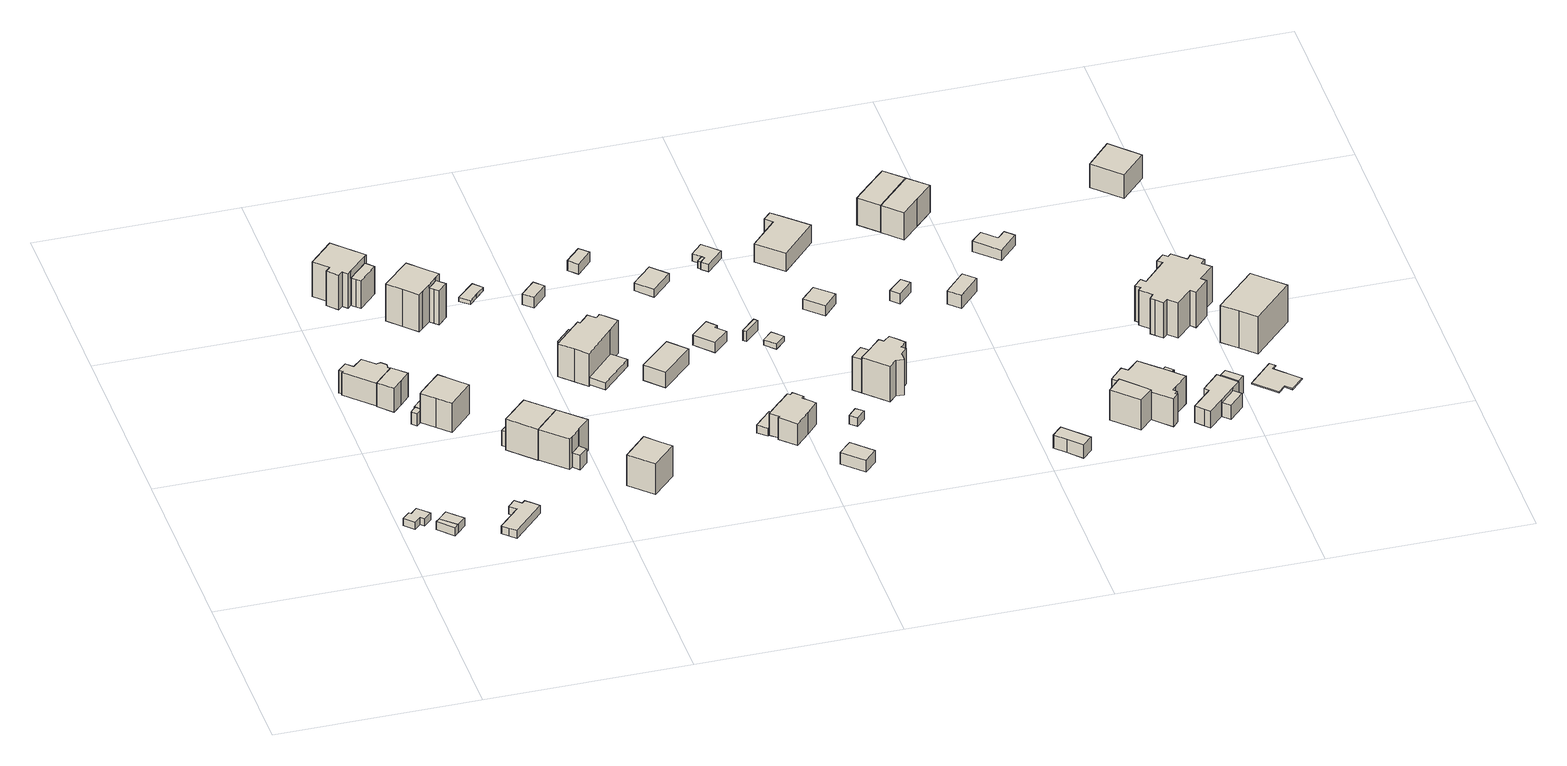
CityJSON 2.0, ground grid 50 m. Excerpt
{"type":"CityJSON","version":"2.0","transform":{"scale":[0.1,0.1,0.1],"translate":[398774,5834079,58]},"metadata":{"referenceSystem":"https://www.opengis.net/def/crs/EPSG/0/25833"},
"CityObjects":{
"building1":{"type":"Building","attributes":{"Gemeindeschluessel":"11000003","BezugspunktDach":"2200","function":"31001_2000","measuredHeight":1.92,"storeysAboveGround":1},"address":[{"country":"Germany","locality":"Berlin","thoroughfareNumber":"27 (1)","thoroughfareName":"Mewesstraße"}],"geometry":[{"type":"Solid","lod":"1","boundaries":[[[[0,1,2,3,4,5,6,7]],[[8,9,10,11,12,13,14,15]],[[8,15,7,6]],[[9,8,6,5]],[[10,9,5,4]],[[11,10,4,3]],[[12,11,3,2]],[[13,12,2,1]],[[14,13,1,0]],[[15,14,0,7]]]]}]},
"building2":{"type":"Building","attributes":{"Gemeindeschluessel":"11000003","BezugspunktDach":"2200","function":"51009_1610","measuredHeight":2.15,"storeysAboveGround":0},"address":[{"country":"Germany","locality":"Berlin"}],"geometry":[{"type":"Solid","lod":"1","boundaries":[[[[16,17,18,19]],[[20,21,22,23]],[[20,23,19,18]],[[21,20,18,17]],[[22,21,17,16]],[[23,22,16,19]]]]}]},
"building3":{"type":"Building","attributes":{"Gemeindeschluessel":"11000003","BezugspunktDach":"2200","function":"31001_2000","measuredHeight":2.23,"storeysAboveGround":1},"address":[{"country":"Germany","locality":"Berlin","thoroughfareNumber":"27 (2)","thoroughfareName":"Mewesstraße"}],"geometry":[{"type":"Solid","lod":"1","boundaries":[[[[17,24,25,18]],[[26,27,28,29]],[[26,29,18,25]],[[27,26,25,24]],[[28,27,24,17]],[[29,28,17,18]]]]}]},
"building4":{"type":"Building","attributes":{"Gemeindeschluessel":"11000003","function":"31001_1010"},"address":[{"country":"Germany","locality":"Berlin","thoroughfareNumber":"31","thoroughfareName":"Mewesstraße"}],"children":["building4-1","building4-2"]},
"building4-1":{"type":"BuildingPart","attributes":{"BezugspunktDach":"2200","measuredHeight":7.5,"storeysAboveGround":2},"parents":["building4"],"geometry":[{"type":"Solid","lod":"1","boundaries":[[[[30,31,32,33,34,35,36,37,38,39,40,41,42]],[[43,44,45,46,47,48,49,50,51,52,53,54,55]],[[43,55,42,41]],[[44,43,41,40]],[[45,44,40,39]],[[46,45,39,38]],[[47,46,38,37]],[[48,47,37,36]],[[49,48,36,35]],[[50,49,35,34]],[[53,52,32,31]],[[54,53,31,30]],[[55,54,30,42]],[[51,50,34,33]],[[51,33,32,52]]]]}]},
"building4-2":{"type":"BuildingPart","attributes":{"BezugspunktDach":"2200","measuredHeight":7.71,"storeysAboveGround":2},"parents":["building4"],"geometry":[{"type":"MultiSurface","lod":"1","boundaries":[[[56,57,58,59,60,61]],[[62,63,64,65,66,67]],[[33,32,61,60]],[[62,67,52,51]],[[34,33,60,59]],[[63,62,33,51,50]],[[64,63,59,58]],[[65,64,58,57]],[[66,65,57,56]],[[67,66,56,61]],[[51,52,32,33]],[[50,51,33,34]]]}]},
"building5":{"type":"Building","attributes":{"Gemeindeschluessel":"11000003","BezugspunktDach":"2200","function":"31001_2000","measuredHeight":2.83,"storeysAboveGround":1},"address":[{"country":"Germany","locality":"Berlin","thoroughfareNumber":"25 (1)","thoroughfareName":"Mewesstraße"}],"geometry":[{"type":"Solid","lod":"1","boundaries":[[[[68,69,70,71,72,73,74,75,76,77]],[[78,79,80,81,82,83,84,85,86,87]],[[78,87,77,76]],[[79,78,76,75]],[[80,79,75,74]],[[81,80,74,73]],[[82,81,73,72]],[[83,82,72,71]],[[84,83,71,70]],[[85,84,70,69]],[[86,85,69,68]],[[87,86,68,77]]]]}]},
"building6":{"type":"Building","attributes":{"Gemeindeschluessel":"11000003","BezugspunktDach":"2200","function":"31001_2000","measuredHeight":3.39,"storeysAboveGround":1},"address":[{"country":"Germany","locality":"Berlin","thoroughfareNumber":"29 (2)","thoroughfareName":"Mewesstraße"}],"geometry":[{"type":"Solid","lod":"1","boundaries":[[[[88,89,90,91,92]],[[93,94,95,96,97]],[[93,97,92,91]],[[94,93,91,90]],[[95,94,90,89]],[[96,95,89,88]],[[97,96,88,92]]]]}]},
"building7":{"type":"Building","attributes":{"Gemeindeschluessel":"11000003","function":"31001_1010"},"address":[{"country":"Germany","locality":"Berlin","thoroughfareNumber":"29","thoroughfareName":"Mewesstraße"}],"children":["building7-1","building7-2"]},
"building7-1":{"type":"BuildingPart","attributes":{"BezugspunktDach":"2200","measuredHeight":9.92,"storeysAboveGround":2},"parents":["building7"],"geometry":[{"type":"MultiSurface","lod":"1","boundaries":[[[98,99,100,101,102,103,104,105]],[[106,107,108,109,110,111,112,113]],[[106,113,105,104]],[[107,114,90,104,103]],[[108,107,103,102]],[[109,108,102,101]],[[110,109,101,100]],[[111,110,100,99]],[[112,111,99,98]],[[113,112,98,105]],[[106,90,114,107]]]}]},
"building7-2":{"type":"BuildingPart","attributes":{"BezugspunktDach":"2200","measuredHeight":3.34,"storeysAboveGround":2},"parents":["building7"],"geometry":[{"type":"MultiSurface","lod":"1","boundaries":[[[91,90,114,115,116]],[[117,118,119,120,121]],[[117,121,116,115]],[[118,117,115,114]],[[119,118,107,106,90]],[[120,119,90,91]],[[121,120,91,116]],[[114,90,106,107]]]}]},
"building8":{"type":"Building","attributes":{"Gemeindeschluessel":"11000003","function":"31001_1010"},"address":[{"country":"Germany","locality":"Berlin","thoroughfareNumber":"34","thoroughfareName":"Mewesstraße"}],"children":["building8-1","building8-2"]},
"building8-1":{"type":"BuildingPart","attributes":{"BezugspunktDach":"2200","measuredHeight":12.06,"storeysAboveGround":2},"parents":["building8"],"geometry":[{"type":"MultiSurface","lod":"1","boundaries":[[[122,123,124,125,126,127,128,129,130,131]],[[132,133,134,135,136,137,138,139,140,141]],[[132,141,131,130]],[[133,132,130,129]],[[134,133,129,128]],[[142,143,128,127]],[[134,143,134,135]],[[136,135,127,126]],[[137,136,126,125]],[[138,137,125,124]],[[139,138,124,123]],[[140,139,123,122]],[[141,140,122,131]],[[135,134,143,142]]]}]},
"building8-2":{"type":"BuildingPart","attributes":{"BezugspunktDach":"2200","measuredHeight":7.76,"storeysAboveGround":2},"parents":["building8"],"geometry":[{"type":"MultiSurface","lod":"1","boundaries":[[[144,145,146,143,142]],[[134,147,148,149,135]],[[147,134,143,146]],[[148,147,146,145]],[[149,148,145,144]],[[135,149,144,142]],[[150,134,135,151,142,143]]]}]},
"building9":{"type":"Building","attributes":{"Gemeindeschluessel":"11000003","function":"31001_1010"},"address":[{"country":"Germany","locality":"Berlin","thoroughfareNumber":"27","thoroughfareName":"Mewesstraße"}],"children":["building9-1","building9-2"]},
"building9-1":{"type":"BuildingPart","attributes":{"BezugspunktDach":"2200","measuredHeight":10.42,"storeysAboveGround":2},"parents":["building9"],"geometry":[{"type":"MultiSurface","lod":"1","boundaries":[[[152,153,154,155,156,157,158]],[[159,160,161,162,163,164,165]],[[159,165,158,157]],[[166,167,157,156]],[[161,160,156,155]],[[162,161,155,154]],[[163,162,154,153]],[[164,163,153,152]],[[165,164,152,158]],[[160,159,167,166]]]}]},
"building9-2":{"type":"BuildingPart","attributes":{"BezugspunktDach":"2200","measuredHeight":4.27,"storeysAboveGround":2},"parents":["building9"],"geometry":[{"type":"Solid","lod":"1","boundaries":[[[[167,166,168,169]],[[170,160,159,171]],[[170,171,169,168]],[[160,170,168,166]],[[160,166,160,159]],[[171,159,167,169]],[[159,160,166,167]]]]}]},
"building10":{"type":"Building","attributes":{"Gemeindeschluessel":"11000003","function":"31001_1010"},"address":[{"country":"Germany","locality":"Berlin","thoroughfareNumber":"25","thoroughfareName":"Mewesstraße"}],"children":["building10-1","building10-2"]},
"building10-1":{"type":"BuildingPart","attributes":{"BezugspunktDach":"2200","measuredHeight":10.3,"storeysAboveGround":2},"parents":["building10"],"geometry":[{"type":"MultiSurface","lod":"1","boundaries":[[[172,173,174,175,176,154,153,152]],[[177,178,179,180,181,182,183,184]],[[177,184,152,153]],[[178,177,153,154]],[[179,178,154,176]],[[180,179,176,175]],[[181,180,175,174]],[[185,186,174,173]],[[182,181,187,188]],[[183,182,173,172]],[[184,183,172,152]],[[188,187,186,185]]]}]},
"building10-2":{"type":"BuildingPart","attributes":{"BezugspunktDach":"2200","measuredHeight":4.04,"storeysAboveGround":2},"parents":["building10"],"geometry":[{"type":"Solid","lod":"1","boundaries":[[[[189,190,186,185]],[[187,191,192,188]],[[191,187,186,190]],[[192,191,190,189]],[[188,192,189,185]],[[188,185,186,187]]]]}]},
"building11":{"type":"Building","attributes":{"Gemeindeschluessel":"11000003","function":"31001_1010"},"address":[{"country":"Germany","locality":"Berlin","thoroughfareNumber":"32","thoroughfareName":"Mewesstraße"}],"children":["building11-1","building11-2"]},
"building11-1":{"type":"BuildingPart","attributes":{"BezugspunktDach":"2200","measuredHeight":11.29,"storeysAboveGround":2},"parents":["building11"],"geometry":[{"type":"MultiSurface","lod":"1","boundaries":[[[193,194,195,196,197,198,199,200,201]],[[202,203,204,205,206,207,208,209,210]],[[202,210,201,200]],[[203,202,200,199]],[[204,203,199,198]],[[205,204,198,197]],[[211,212,197,196]],[[207,206,196,195]],[[208,207,195,194]],[[209,208,194,193]],[[210,209,193,201]],[[206,205,212,211]]]}]},
"building11-2":{"type":"BuildingPart","attributes":{"BezugspunktDach":"2200","measuredHeight":9.41,"storeysAboveGround":2},"parents":["building11"],"geometry":[{"type":"MultiSurface","lod":"1","boundaries":[[[213,214,215,212,211]],[[205,216,217,218,206]],[[216,205,212,215]],[[217,216,215,214]],[[218,217,214,213]],[[206,218,213,211]],[[206,219,211,212,205]]]}]},
"building12":{"type":"Building","attributes":{"Gemeindeschluessel":"11000003","BezugspunktDach":"2200","function":"31001_2000","measuredHeight":3.05,"storeysAboveGround":1},"address":[{"country":"Germany","locality":"Berlin","thoroughfareNumber":"32 (1)","thoroughfareName":"Mewesstraße"}],"geometry":[{"type":"Solid","lod":"1","boundaries":[[[[220,221,222,223]],[[224,225,226,227]],[[224,227,223,222]],[[225,224,222,221]],[[226,225,221,220]],[[227,226,220,223]]]]}]},
"building13":{"type":"Building","attributes":{"Gemeindeschluessel":"11000003","BezugspunktDach":"2200","function":"31001_1010","measuredHeight":10.54,"storeysAboveGround":2},"address":[{"country":"Germany","locality":"Berlin","thoroughfareNumber":"23","thoroughfareName":"Mewesstraße"}],"geometry":[{"type":"Solid","lod":"1","boundaries":[[[[228,229,230,231,232]],[[233,234,235,236,237]],[[233,237,232,231]],[[234,233,231,230]],[[235,234,230,229]],[[236,235,229,228]],[[237,236,228,232]]]]}]},
"building14":{"type":"Building","attributes":{"Gemeindeschluessel":"11000003","BezugspunktDach":"2200","function":"31001_2000","measuredHeight":1.77,"storeysAboveGround":1},"address":[{"country":"Germany","locality":"Berlin","thoroughfareNumber":"32 (2)","thoroughfareName":"Mewesstraße"}],"geometry":[{"type":"Solid","lod":"1","boundaries":[[[[238,239,240,241,242]],[[243,244,245,246,247]],[[243,247,242,241]],[[244,243,241,240]],[[245,244,240,239]],[[246,245,239,238]],[[247,246,238,242]]]]}]},
"building15":{"type":"Building","attributes":{"Gemeindeschluessel":"11000003","function":"31001_1010"},"address":[{"country":"Germany","locality":"Berlin","thoroughfareNumber":"28","thoroughfareName":"Mewesstraße"}],"children":["building15-1","building15-2"]},
"building15-1":{"type":"BuildingPart","attributes":{"BezugspunktDach":"2200","measuredHeight":11.01,"storeysAboveGround":2},"parents":["building15"],"geometry":[{"type":"Solid","lod":"1","boundaries":[[[[248,249,250,251,252,253,254,255,256,257,258,259]],[[260,261,262,263,264,265,266,267,268,269,270,271]],[[260,271,259,258]],[[261,260,258,257],[260,261,272,273]],[[262,261,257,256]],[[263,262,256,255]],[[264,263,255,254]],[[265,264,254,253]],[[266,265,253,252]],[[267,266,252,251]],[[268,267,251,250]],[[269,268,250,249]],[[270,269,249,248]],[[271,270,248,259]],[[272,261,260,273]]]]}]},
"building15-2":{"type":"BuildingPart","attributes":{"BezugspunktDach":"2200","measuredHeight":6.93,"storeysAboveGround":2},"parents":["building15"],"geometry":[{"type":"Solid","lod":"1","boundaries":[[[[273,272,274,275]],[[276,261,260,277]],[[276,277,275,274]],[[261,276,274,272]],[[277,260,273,275]],[[260,261,272,273]]]]}]},
"building16":{"type":"Building","attributes":{"Gemeindeschluessel":"11000003","BezugspunktDach":"2200","function":"31001_2463","measuredHeight":2.04,"storeysAboveGround":1},"address":[{"country":"Germany","locality":"Berlin","thoroughfareNumber":"28 (1)","thoroughfareName":"Mewesstraße"}],"geometry":[{"type":"Solid","lod":"1","boundaries":[[[[278,279,280,281]],[[282,283,284,285]],[[282,285,281,280]],[[283,282,280,279]],[[284,283,279,278]],[[285,284,278,281]]]]}]},
"building17":{"type":"Building","attributes":{"Gemeindeschluessel":"11000003","BezugspunktDach":"2200","function":"31001_2000","measuredHeight":2.92,"storeysAboveGround":1},"address":[{"country":"Germany","locality":"Berlin","thoroughfareNumber":"30 (1)","thoroughfareName":"Mewesstraße"}],"geometry":[{"type":"Solid","lod":"1","boundaries":[[[[286,287,288,289]],[[290,291,292,293]],[[290,293,289,288]],[[291,290,288,287]],[[292,291,287,286]],[[293,292,286,289]]]]}]},
"building18":{"type":"Building","attributes":{"Gemeindeschluessel":"11000003","BezugspunktDach":"2200","function":"51009_1610","measuredHeight":3,"storeysAboveGround":0},"address":[{"country":"Germany","locality":"Berlin"}],"geometry":[{"type":"Solid","lod":"1","boundaries":[[[[294,295,296,297]],[[298,299,300,301]],[[298,301,297,296]],[[299,298,296,295]],[[300,299,295,294]],[[301,300,294,297]]]]}]},
"building19":{"type":"Building","attributes":{"Gemeindeschluessel":"11000003","BezugspunktDach":"2200","function":"31001_2000","measuredHeight":1.19,"storeysAboveGround":1},"address":[{"country":"Germany","locality":"Berlin","thoroughfareNumber":"28 (2)","thoroughfareName":"Mewesstraße"}],"geometry":[{"type":"Solid","lod":"1","boundaries":[[[[302,303,304,305]],[[306,307,308,309]],[[306,309,305,304]],[[307,306,304,303]],[[308,307,303,302]],[[309,308,302,305]]]]}]},
"building20":{"type":"Building","attributes":{"Gemeindeschluessel":"11000003","BezugspunktDach":"2200","function":"31001_1010","measuredHeight":4.68,"storeysAboveGround":1},"address":[{"country":"Germany","locality":"Berlin","thoroughfareNumber":"26","thoroughfareName":"Mewesstraße"}],"geometry":[{"type":"Solid","lod":"1","boundaries":[[[[310,311,312,313]],[[314,315,316,317]],[[314,317,313,312]],[[315,314,312,311]],[[316,315,311,310]],[[317,316,310,313]]]]}]},
"building21":{"type":"Building","attributes":{"Gemeindeschluessel":"11000003","BezugspunktDach":"2200","function":"31001_1313","measuredHeight":2.81,"storeysAboveGround":1},"address":[{"country":"Germany","locality":"Berlin","thoroughfareNumber":"30","thoroughfareName":"Mewesstraße"}],"geometry":[{"type":"Solid","lod":"1","boundaries":[[[[318,319,320,321]],[[322,323,324,325]],[[322,325,321,320]],[[323,322,320,319]],[[324,323,319,318]],[[325,324,318,321]]]]}]},
"building22":{"type":"Building","attributes":{"Gemeindeschluessel":"11000003","BezugspunktDach":"2200","function":"31001_2463","measuredHeight":2.23,"storeysAboveGround":1},"address":[{"country":"Germany","locality":"Berlin","thoroughfareNumber":"22 (1)","thoroughfareName":"Mewesstraße"}],"geometry":[{"type":"Solid","lod":"1","boundaries":[[[[326,327,328,329,330]],[[331,332,333,334,335]],[[331,335,330,329]],[[332,331,329,328]],[[333,332,328,327]],[[334,333,327,326]],[[335,334,326,330]]]]}]},
"building23":{"type":"Building","attributes":{"Gemeindeschluessel":"11000003","BezugspunktDach":"2200","function":"31001_1010","measuredHeight":9.19,"storeysAboveGround":1},"address":[{"country":"Germany","locality":"Berlin","thoroughfareNumber":"22","thoroughfareName":"Mewesstraße"}],"geometry":[{"type":"Solid","lod":"1","boundaries":[[[[336,337,338,339,340,341,342,343,344,345,346,347,348]],[[349,332,350,351,352,353,354,355,356,357,358,359,333]],[[349,333,348,347]],[[332,349,347,346]],[[350,332,346,345]],[[351,350,345,344]],[[352,351,344,343]],[[353,352,343,342]],[[354,353,342,341]],[[355,354,341,340]],[[356,355,340,339]],[[357,356,339,338]],[[358,357,338,337]],[[359,358,337,336]],[[333,359,336,348]]]]}]},
"building24":{"type":"Building","attributes":{"Gemeindeschluessel":"11000003","BezugspunktDach":"2200","function":"31001_2000","measuredHeight":2.94,"storeysAboveGround":1},"address":[{"country":"Germany","locality":"Berlin","thoroughfareNumber":"26 (1)","thoroughfareName":"Mewesstraße"}],"geometry":[{"type":"Solid","lod":"1","boundaries":[[[[360,361,362,363,364,365]],[[366,367,368,369,370,371]],[[366,371,365,364]],[[367,366,364,363]],[[368,367,363,362]],[[369,368,362,361]],[[370,369,361,360]],[[371,370,360,365]]]]}]},
"building25":{"type":"Building","attributes":{"Gemeindeschluessel":"11000003","BezugspunktDach":"2200","function":"31001_2000","measuredHeight":2.23,"storeysAboveGround":1},"address":[{"country":"Germany","locality":"Berlin","thoroughfareNumber":"28 (3)","thoroughfareName":"Mewesstraße"}],"geometry":[{"type":"Solid","lod":"1","boundaries":[[[[372,373,374,375]],[[376,377,378,379]],[[376,379,375,374]],[[377,376,374,373]],[[378,377,373,372]],[[379,378,372,375]]]]}]},
"building26":{"type":"Building","attributes":{"Gemeindeschluessel":"11000003","BezugspunktDach":"2200","function":"31001_1312","measuredHeight":3.59,"storeysAboveGround":1},"address":[{"country":"Germany","locality":"Berlin","thoroughfareNumber":"137","thoroughfareName":"Röbellweg"}],"geometry":[{"type":"Solid","lod":"1","boundaries":[[[[380,381,382,383]],[[384,385,386,387]],[[384,387,383,382]],[[385,384,382,381]],[[386,385,381,380]],[[387,386,380,383]]]]}]},
"building27":{"type":"Building","attributes":{"Gemeindeschluessel":"11000003","BezugspunktDach":"2200","function":"31001_2000","measuredHeight":2.78,"storeysAboveGround":1},"address":[{"country":"Germany","locality":"Berlin","thoroughfareNumber":"24 (1)","thoroughfareName":"Mewesstraße"}],"geometry":[{"type":"Solid","lod":"1","boundaries":[[[[388,389,390,391]],[[392,393,394,395]],[[392,395,391,390]],[[393,392,390,389]],[[394,393,389,388]],[[395,394,388,391]]]]}]},
"building28":{"type":"Building","attributes":{"Gemeindeschluessel":"11000003","BezugspunktDach":"2200","function":"31001_2723","measuredHeight":2.35,"storeysAboveGround":1},"address":[{"country":"Germany","locality":"Berlin","thoroughfareNumber":"137 (1)","thoroughfareName":"Röbellweg"}],"geometry":[{"type":"Solid","lod":"1","boundaries":[[[[396,397,398,399]],[[400,401,402,403]],[[400,403,399,398]],[[401,400,398,397]],[[402,401,397,396]],[[403,402,396,399]]]]}]},
"building29":{"type":"Building","attributes":{"Gemeindeschluessel":"11000003","BezugspunktDach":"2200","function":"31001_1313","measuredHeight":1.5,"storeysAboveGround":1},"address":[{"country":"Germany","locality":"Berlin","thoroughfareNumber":"24","thoroughfareName":"Mewesstraße"}],"geometry":[{"type":"Solid","lod":"1","boundaries":[[[[404,405,406,407]],[[408,409,410,411]],[[408,411,407,406]],[[409,408,406,405]],[[410,409,405,404]],[[411,410,404,407]]]]}]},
"building30":{"type":"Building","attributes":{"Gemeindeschluessel":"11000003","BezugspunktDach":"2200","function":"51009_1610","measuredHeight":2.02,"storeysAboveGround":0},"address":[{"country":"Germany","locality":"Berlin"}],"geometry":[{"type":"Solid","lod":"1","boundaries":[[[[412,413,414,415]],[[416,417,418,419]],[[416,419,415,414]],[[417,416,414,413]],[[418,417,413,412]],[[419,418,412,415]]]]}]},
"building31":{"type":"Building","attributes":{"Gemeindeschluessel":"11000003","BezugspunktDach":"2200","function":"31001_2000","measuredHeight":2.06,"storeysAboveGround":1},"address":[{"country":"Germany","locality":"Berlin","thoroughfareNumber":"100 (1)","thoroughfareName":"Hörstenweg"}],"geometry":[{"type":"Solid","lod":"1","boundaries":[[[[414,413,412,420,421,422,423]],[[424,425,426,427,428,429,430]],[[424,430,423,422]],[[425,424,422,421]],[[426,425,421,420]],[[427,426,420,412]],[[428,427,412,413]],[[429,428,413,414]],[[430,429,414,423]]]]}]},
"building32":{"type":"Building","attributes":{"Gemeindeschluessel":"11000003","function":"31001_1010"},"address":[{"country":"Germany","locality":"Berlin","thoroughfareNumber":"139","thoroughfareName":"Röbellweg"}],"children":["building32-1","building32-2"]},
"building32-1":{"type":"BuildingPart","attributes":{"BezugspunktDach":"2200","measuredHeight":11.69,"storeysAboveGround":2},"parents":["building32"],"geometry":[{"type":"MultiSurface","lod":"1","boundaries":[[[431,432,433,434,435,436,437,438,439,440,441,442,443]],[[444,445,446,447,448,449,450,451,452,453,454,455,456]],[[457,458,456,443,442]],[[445,444,442,441]],[[446,445,441,440]],[[447,446,440,439]],[[448,447,439,438]],[[449,448,438,437]],[[450,449,437,436]],[[451,450,436,435]],[[452,451,435,434]],[[453,452,434,433]],[[454,453,433,432]],[[455,454,432,431]],[[456,455,431,443]],[[444,456,458,457]]]}]},
"building32-2":{"type":"BuildingPart","attributes":{"BezugspunktDach":"2200","measuredHeight":9.35,"storeysAboveGround":2},"parents":["building32"],"geometry":[{"type":"Solid","lod":"1","boundaries":[[[[458,457,459,460]],[[461,444,456,462]],[[461,462,460,459]],[[444,461,459,457]],[[462,456,458,460]],[[456,444,457,458]]]]}]},
"building33":{"type":"Building","attributes":{"Gemeindeschluessel":"11000003","BezugspunktDach":"2200","function":"31001_1010","measuredHeight":2.77,"storeysAboveGround":1},"address":[{"country":"Germany","locality":"Berlin","thoroughfareNumber":"141","thoroughfareName":"Röbellweg"}],"geometry":[{"type":"Solid","lod":"1","boundaries":[[[[463,464,465,466]],[[467,468,469,470]],[[467,470,466,465]],[[468,467,465,464]],[[469,468,464,463]],[[470,469,463,466]]]]}]},
"building34":{"type":"Building","attributes":{"Gemeindeschluessel":"11000003","BezugspunktDach":"2200","function":"31001_1010","measuredHeight":6.79,"storeysAboveGround":1},"address":[{"country":"Germany","locality":"Berlin","thoroughfareNumber":"102","thoroughfareName":"Hörstenweg"}],"geometry":[{"type":"Solid","lod":"1","boundaries":[[[[471,472,473,474,475,476,477]],[[478,479,480,481,482,483,484]],[[478,484,477,476]],[[479,478,476,475]],[[480,479,475,474]],[[481,480,474,473]],[[482,481,473,472]],[[483,482,472,471]],[[484,483,471,477]]]]}]},
"building35":{"type":"Building","attributes":{"Gemeindeschluessel":"11000003","BezugspunktDach":"2200","function":"31001_1010","measuredHeight":2.79,"storeysAboveGround":1},"address":[{"country":"Germany","locality":"Berlin","thoroughfareNumber":"143 (1)","thoroughfareName":"Röbellweg"}],"geometry":[{"type":"Solid","lod":"1","boundaries":[[[[485,486,487,488]],[[489,490,491,492]],[[489,492,488,487]],[[490,489,487,486]],[[491,490,486,485]],[[492,491,485,488]]]]}]},
"building36":{"type":"Building","attributes":{"Gemeindeschluessel":"11000003","BezugspunktDach":"2200","function":"31001_2463","measuredHeight":3.73,"storeysAboveGround":1},"address":[{"country":"Germany","locality":"Berlin","thoroughfareNumber":"136 (1)","thoroughfareName":"Röbellweg"}],"geometry":[{"type":"Solid","lod":"1","boundaries":[[[[493,494,495,496,497]],[[498,499,500,501,502]],[[498,502,497,496]],[[499,498,496,495]],[[500,499,495,494]],[[501,500,494,493]],[[502,501,493,497]]]]}]},
"building37":{"type":"Building","attributes":{"Gemeindeschluessel":"11000003","BezugspunktDach":"2200","function":"31001_1010","measuredHeight":3.7,"storeysAboveGround":1},"address":[{"country":"Germany","locality":"Berlin","thoroughfareNumber":"143","thoroughfareName":"Röbellweg"}],"geometry":[{"type":"Solid","lod":"1","boundaries":[[[[503,504,505,506]],[[507,508,509,510]],[[507,510,506,505]],[[508,507,505,504]],[[509,508,504,503]],[[510,509,503,506]]]]}]},
"building38":{"type":"Building","attributes":{"Gemeindeschluessel":"11000003","BezugspunktDach":"2200","function":"31001_1010","measuredHeight":11.12,"storeysAboveGround":1},"address":[{"country":"Germany","locality":"Berlin","thoroughfareNumber":"104","thoroughfareName":"Hörstenweg"}],"geometry":[{"type":"Solid","lod":"1","boundaries":[[[[511,512,513,514,515]],[[516,517,518,519,520]],[[516,520,515,514]],[[517,516,514,513]],[[518,517,513,512]],[[519,518,512,511]],[[520,519,511,515]]]]}]},
"building39":{"type":"Building","attributes":{"Gemeindeschluessel":"11000003","BezugspunktDach":"2200","function":"31001_1010","measuredHeight":11.17,"storeysAboveGround":1},"address":[{"country":"Germany","locality":"Berlin","thoroughfareNumber":"104A","thoroughfareName":"Hörstenweg"}],"geometry":[{"type":"Solid","lod":"1","boundaries":[[[[521,522,523,512,524,511]],[[525,526,527,528,529,530]],[[525,530,511,524]],[[526,525,524,512]],[[527,526,512,523]],[[528,527,523,522]],[[529,528,522,521]],[[530,529,521,511]]]]}]},
"building40":{"type":"Building","attributes":{"Gemeindeschluessel":"11000003","BezugspunktDach":"2200","function":"31001_1010","measuredHeight":10.22,"storeysAboveGround":2},"address":[{"country":"Germany","locality":"Berlin","thoroughfareNumber":"138","thoroughfareName":"Röbellweg"}],"geometry":[{"type":"Solid","lod":"1","boundaries":[[[[531,532,533,534,535]],[[536,537,538,539,540]],[[536,540,535,534]],[[537,536,534,533]],[[538,537,533,532]],[[539,538,532,531]],[[540,539,531,535]]]]}]},
"building41":{"type":"Building","attributes":{"Gemeindeschluessel":"11000003","function":"31001_1010"},"address":[{"country":"Germany","locality":"Berlin","thoroughfareNumber":"140","thoroughfareName":"Röbellweg"}],"children":["building41-1","building41-2"]},
"building41-1":{"type":"BuildingPart","attributes":{"BezugspunktDach":"2200","measuredHeight":10.27,"storeysAboveGround":2},"parents":["building41"],"geometry":[{"type":"MultiSurface","lod":"1","boundaries":[[[541,542,543,544,545,546,547,548,549,550,551,552,553,554,555,556,557,558]],[[559,560,561,562,563,564,565,566,567,568,569,570,571,572,538,573,536,574]],[[559,574,558,557]],[[560,559,557,556]],[[561,560,556,555]],[[562,561,555,554]],[[575,576,577,578,563,562,554,553]],[[564,563,553,552],[579,580,575,578]],[[565,564,552,551]],[[566,565,551,550]],[[567,566,550,549]],[[568,567,549,548]],[[569,568,548,547]],[[570,569,547,546]],[[571,570,546,545]],[[572,571,545,544]],[[538,572,544,543]],[[573,538,543,542]],[[536,573,542,541]],[[574,536,541,558]],[[578,577,576,575]],[[575,580,579,578]]]}]},
"building41-2":{"type":"BuildingPart","attributes":{"BezugspunktDach":"2200","measuredHeight":6.84,"storeysAboveGround":2},"parents":["building41"],"geometry":[{"type":"MultiSurface","lod":"1","boundaries":[[[580,581,582,583,576]],[[584,585,586,579,577]],[[584,577,576,583]],[[585,584,583,582]],[[586,585,582,581]],[[579,586,581,580]],[[578,575,576,577]],[[579,587,580,575,588,578]]]}]},
"building42":{"type":"Building","attributes":{"Gemeindeschluessel":"11000003","BezugspunktDach":"2200","function":"31001_1010","measuredHeight":2.91,"storeysAboveGround":1},"address":[{"country":"Germany","locality":"Berlin","thoroughfareNumber":"145","thoroughfareName":"Röbellweg"}],"geometry":[{"type":"Solid","lod":"1","boundaries":[[[[589,590,591,592,593,594]],[[595,596,597,598,599,600]],[[595,600,594,593]],[[596,595,593,592]],[[597,596,592,591]],[[598,597,591,590]],[[599,598,590,589]],[[600,599,589,594]]]]}]},
"building43":{"type":"Building","attributes":{"Gemeindeschluessel":"11000003","BezugspunktDach":"2200","function":"31001_2000","measuredHeight":4.27,"storeysAboveGround":1},"address":[{"country":"Germany","locality":"Berlin","thoroughfareNumber":"140 (3)","thoroughfareName":"Röbellweg"}],"geometry":[{"type":"Solid","lod":"1","boundaries":[[[[601,602,603,604]],[[586,605,606,579]],[[586,579,604,603]],[[605,586,603,602]],[[606,605,602,601]],[[579,606,601,604]]]]}]},
"building44":{"type":"Building","attributes":{"Gemeindeschluessel":"11000003","BezugspunktDach":"2200","function":"31001_2000","measuredHeight":4.66,"storeysAboveGround":1},"address":[{"country":"Germany","locality":"Berlin","thoroughfareNumber":"140 (1)","thoroughfareName":"Röbellweg"}],"geometry":[{"type":"Solid","lod":"1","boundaries":[[[[607,608,609,610,611,612,613,614,615,616]],[[617,618,619,620,621,622,623,624,625,626]],[[617,626,616,615]],[[618,617,615,614]],[[619,618,614,613]],[[620,619,613,612]],[[621,620,612,611]],[[622,621,611,610]],[[623,622,610,609]],[[624,623,609,608]],[[625,624,608,607]],[[626,625,607,616]]]]}]},
"building45":{"type":"Building","attributes":{"Gemeindeschluessel":"11000003","BezugspunktDach":"2200","function":"31001_2000","measuredHeight":3.96,"storeysAboveGround":1},"address":[{"country":"Germany","locality":"Berlin","thoroughfareNumber":"117 (1)","thoroughfareName":"Viereckweg"}],"geometry":[{"type":"Solid","lod":"1","boundaries":[[[[627,628,629,630]],[[622,631,632,623]],[[622,623,630,629]],[[631,622,629,628]],[[632,631,628,627]],[[623,632,627,630]]]]}]},
"building46":{"type":"Building","attributes":{"Gemeindeschluessel":"11000003","BezugspunktDach":"2200","function":"31001_2000","measuredHeight":4.73,"storeysAboveGround":1},"address":[{"country":"Germany","locality":"Berlin","thoroughfareNumber":"119 (1)","thoroughfareName":"Viereckweg"}],"geometry":[{"type":"Solid","lod":"1","boundaries":[[[[633,634,635,636]],[[637,638,621,620]],[[637,620,636,635]],[[638,637,635,634]],[[621,638,634,633]],[[620,621,633,636]]]]}]},
"building47":{"type":"Building","attributes":{"Gemeindeschluessel":"11000003","BezugspunktDach":"2200","function":"31001_1010","measuredHeight":13.09,"storeysAboveGround":3},"address":[{"country":"Germany","locality":"Berlin","thoroughfareNumber":"142","thoroughfareName":"Röbellweg"}],"geometry":[{"type":"Solid","lod":"1","boundaries":[[[[639,640,641,642,643,644,645,646,647,648,649,650,651,652,653,654,655,656,657,658,659,660,661,662,663,664]],[[665,666,667,668,669,670,671,672,673,674,675,676,677,678,679,680,681,682,683,684,685,686,687,688,689,690]],[[665,690,664,663]],[[666,665,663,662]],[[667,666,662,661]],[[668,667,661,660]],[[669,668,660,659]],[[670,669,659,658]],[[671,670,658,657]],[[672,671,657,656]],[[673,672,656,655]],[[674,673,655,654]],[[675,674,654,653]],[[676,675,653,652]],[[677,676,652,651]],[[678,677,651,650]],[[679,678,650,649]],[[680,679,649,648]],[[681,680,648,647]],[[682,681,647,646]],[[683,682,646,645]],[[684,683,645,644]],[[685,684,644,643]],[[686,685,643,642]],[[687,686,642,641]],[[688,687,641,640]],[[689,688,640,639]],[[690,689,639,664]]]]}]},
"building48":{"type":"Building","attributes":{"Gemeindeschluessel":"11000003","BezugspunktDach":"2200","function":"31001_1010","measuredHeight":0.262,"storeysAboveGround":1},"address":[{"country":"Germany","locality":"Berlin","thoroughfareNumber":"117","thoroughfareName":"Viereckweg"}],"geometry":[{"type":"Solid","lod":"1","boundaries":[[[[691,692,693,694,695,696,697,698]],[[699,700,701,702,703,704,705,706]],[[699,706,698,697]],[[700,699,697,696]],[[701,700,696,695]],[[702,701,695,694]],[[703,702,694,693]],[[704,703,693,692]],[[705,704,692,691]],[[706,705,691,698]]]]}]},
"building49":{"type":"Building","attributes":{"Gemeindeschluessel":"11000003","BezugspunktDach":"2200","function":"31001_1010","measuredHeight":11.78,"storeysAboveGround":2},"address":[{"country":"Germany","locality":"Berlin","thoroughfareNumber":"119","thoroughfareName":"Viereckweg"}],"geometry":[{"type":"Solid","lod":"1","boundaries":[[[[707,708,709,710,711,712]],[[713,714,715,716,717,718]],[[713,718,712,711]],[[714,713,711,710]],[[715,714,710,709]],[[716,715,709,708]],[[717,716,708,707]],[[718,717,707,712]]]]}]},
"building50":{"type":"Building","attributes":{"Gemeindeschluessel":"11000003","BezugspunktDach":"2200","function":"31001_1010","measuredHeight":8.83,"storeysAboveGround":1},"address":[{"country":"Germany","locality":"Berlin","thoroughfareNumber":"109","thoroughfareName":"Hörstenweg"}],"geometry":[{"type":"Solid","lod":"1","boundaries":[[[[719,720,721,722]],[[723,724,725,726]],[[723,726,722,721]],[[724,723,721,720]],[[725,724,720,719]],[[726,725,719,722]]]]}]}
},
"vertices":[
[32,172,28],[48,188,28],[57,179,28],[76,198,28],[50,225,28],[33,208,28],[28,213,28],[10,195,28],[28,213,8],[33,208,8],[50,225,8],[76,198,8],[57,179,8],[48,188,8],[32,172,8],[10,195,8],
[112,122,31],[123,133,31],[87,167,31],[78,158,31],[87,167,9],[123,133,9],[112,122,9],[78,158,9],
[144,154,31],[109,189,31],[109,189,8],[144,154,8],[123,133,8],[87,167,8],
[20,728,70],[16,725,70],[81,662,70],[104,686,70],[128,710,70],[122,716,70],[123,727,70],[112,738,70],[101,736,70],[73,763,70],[49,740,70],[33,756,70],[12,735,70],[33,756,7],[49,740,7],[73,763,7],[101,736,7],[112,738,7],[123,727,7],[122,716,7],[128,710,7],[104,686,7],[81,662,7],[16,725,7],[20,728,7],[12,735,7],
[113,630,72],[137,654,72],[160,679,72],[128,710,72],[104,686,72],[81,662,72],[104,686,5],[128,710,5],[160,679,5],[137,654,5],[113,630,5],[81,662,5],
[230,86,32],[245,72,32],[323,152,32],[309,166,32],[294,180,32],[286,172,32],[271,187,32],[253,169,32],[269,154,32],[216,100,32],[269,154,10],[253,169,10],[271,187,10],[286,172,10],[294,180,10],[309,166,10],[323,152,10],[245,72,10],[230,86,10],[216,100,10],
[148,561,41],[158,570,41],[163,576,41],[151,588,41],[137,573,41],[151,588,7],[163,576,7],[158,570,7],[148,561,7],[137,573,7],
[187,541,91],[217,512,91],[275,571,91],[246,600,91],[216,629,91],[186,599,91],[163,576,91],[158,570,91],[163,576,9],[186,599,9],[216,629,9],[246,600,9],[275,571,9],[217,512,9],[187,541,9],[158,570,9],[186,599,41],
[172,613,41],[149,590,41],[172,613,8],[186,599,8],[163,576,8],[151,588,8],[149,590,8],
[91,1087,100],[80,1076,100],[103,1052,100],[114,1063,100],[125,1052,100],[134,1061,100],[180,1107,100],[185,1112,100],[118,1179,100],[59,1119,100],[118,1179,3],[185,1112,3],[180,1107,3],[134,1061,3],[125,1052,3],[114,1063,3],[103,1052,3],[80,1076,3],[91,1087,3],[59,1119,3],[134,1061,81],[180,1107,81],
[144,1052,81],[153,1043,81],[198,1089,81],[198,1089,3],[153,1043,3],[144,1052,3],[180,1107,42],[134,1061,44],
[376,354,96],[406,385,96],[436,416,96],[376,473,96],[346,443,96],[324,421,96],[316,413,96],[324,421,9],[346,443,9],[376,473,9],[436,416,9],[406,385,9],[376,354,9],[316,413,9],[346,443,52],[324,421,52],
[335,454,52],[312,432,52],[335,454,9],[312,432,9],
[435,298,96],[442,304,96],[464,327,96],[465,329,96],[496,359,96],[406,385,10],[436,416,10],[496,359,10],[465,329,10],[464,327,10],[442,304,10],[435,298,10],[376,354,10],[442,304,51],[464,327,51],[464,327,11],[442,304,11],
[457,289,51],[479,310,51],[479,310,11],[457,289,11],
[224,947,109],[255,916,109],[266,927,109],[287,948,109],[310,972,109],[321,983,109],[290,1014,109],[260,1044,109],[193,979,109],[260,1044,5],[290,1014,5],[321,983,5],[310,972,5],[287,948,5],[266,927,5],[255,916,5],[224,947,5],[193,979,5],[287,948,100],[310,972,100],
[297,939,100],[306,930,100],[329,954,100],[329,954,5],[306,930,5],[297,939,5],[287,948,57],
[268,1086,35],[305,1123,35],[293,1135,35],[256,1097,35],[293,1135,4],[305,1123,4],[268,1086,4],[256,1097,4],
[596,147,98],[653,205,98],[626,231,98],[599,258,98],[542,199,98],[599,258,12],[626,231,12],[653,205,12],[596,147,12],[542,199,12],
[396,985,17],[417,1007,17],[438,1028,17],[418,1048,17],[373,1004,17],[418,1048,6],[438,1028,6],[417,1007,6],[396,985,6],[373,1004,6],
[544,636,93],[570,610,93],[642,686,93],[670,716,93],[645,742,93],[635,751,93],[625,740,93],[608,756,93],[584,731,93],[579,736,93],[543,699,93],[512,667,93],[543,699,1],[579,736,1],[584,731,1],[608,756,1],[625,740,1],[635,751,1],[645,742,1],[670,716,1],[642,686,1],[570,610,1],[544,636,1],[512,667,1],[579,736,64],[543,699,64],
[562,752,64],[526,715,64],[562,752,1],[526,715,1],
[601,580,26],[674,654,26],[642,686,26],[570,610,26],[642,686,6],[674,654,6],[601,580,6],[570,610,6],
[532,932,36],[568,969,36],[546,990,36],[510,953,36],[546,990,6],[568,969,6],[532,932,6],[510,953,6],
[625,740,36],[635,751,36],[619,767,36],[608,756,36],[619,767,6],[635,751,6],[625,740,6],[608,756,6],
[667,762,21],[679,777,21],[668,787,21],[655,773,21],[668,787,9],[679,777,9],[667,762,9],[655,773,9],
[734,547,51],[810,621,51],[769,663,51],[693,590,51],[769,663,8],[810,621,8],[734,547,8],[693,590,8],
[666,1030,35],[703,1069,35],[682,1089,35],[645,1051,35],[682,1089,7],[703,1069,7],[666,1030,7],[645,1051,7],
[905,293,36],[908,296,36],[947,336,36],[925,357,36],[883,313,36],[925,357,14],[947,336,14],[908,296,14],[905,293,14],[883,313,14],
[928,279,75],[923,275,75],[959,240,75],[994,276,75],[1023,307,75],[997,333,75],[1002,339,75],[981,360,75],[975,354,75],[969,359,75],[947,336,75],[938,328,75],[908,296,75],[938,328,14],[969,359,14],[975,354,14],[981,360,14],[1002,339,14],[997,333,14],[1023,307,14],[994,276,14],[959,240,14],[923,275,14],[928,279,14],
[881,649,36],[918,684,36],[896,706,36],[903,712,36],[883,733,36],[840,692,36],[883,733,7],[903,712,7],[896,706,7],[918,684,7],[881,649,7],[840,692,7],
[806,893,31],[856,943,31],[819,981,31],[769,931,31],[819,981,9],[856,943,9],[806,893,9],[769,931,9],
[1081,98,46],[1112,129,46],[1064,176,46],[1033,145,46],[1064,176,13],[1112,129,13],[1081,98,13],[1033,145,13],
[960,665,40],[996,700,40],[989,707,40],[953,672,40],[989,707,12],[996,700,12],[960,665,12],[953,672,12],
[1112,274,38],[1133,296,38],[1116,310,38],[1095,288,38],[1116,310,14],[1133,296,14],[1112,274,14],[1095,288,14],
[1017,617,27],[1042,641,27],[1018,665,27],[993,641,27],[1018,665,12],[1042,641,12],[1017,617,12],[993,641,12],
[938,969,30],[951,982,30],[946,988,30],[932,975,30],[946,988,10],[951,982,10],[938,969,10],[932,975,10],
[953,955,30],[995,997,30],[957,1035,30],[928,1005,30],[957,1035,9],[995,997,9],[953,955,9],[938,969,9],[951,982,9],[946,988,9],[928,1005,9],
[1209,347,113],[1228,366,113],[1248,364,113],[1248,386,113],[1264,404,113],[1254,413,113],[1269,428,113],[1254,445,113],[1239,460,113],[1223,445,113],[1213,454,113],[1186,427,113],[1157,398,113],[1186,427,13],[1213,454,13],[1223,445,13],[1239,460,13],[1254,445,13],[1269,428,13],[1254,413,13],[1264,404,13],[1248,386,13],[1248,364,13],[1228,366,13],[1209,347,13],[1157,398,13],[1186,427,107],[1157,398,107],
[1167,444,107],[1139,416,107],[1167,444,13],[1139,416,13],
[1161,713,39],[1196,752,39],[1154,791,39],[1118,753,39],[1154,791,11],[1196,752,11],[1161,713,11],[1118,753,11],
[1121,901,64],[1207,992,64],[1147,1048,64],[1129,1064,64],[1110,1044,64],[1127,1027,64],[1061,957,64],[1127,1027,14],[1110,1044,14],[1129,1064,14],[1147,1048,14],[1207,992,14],[1121,901,14],[1061,957,14],
[1336,707,42],[1372,743,42],[1353,762,42],[1317,726,42],[1353,762,14],[1372,743,14],[1336,707,14],[1317,726,14],
[1540,36,57],[1571,4,57],[1596,29,57],[1540,86,57],[1515,61,57],[1540,86,20],[1596,29,20],[1571,4,20],[1540,36,20],[1515,61,20],
[1465,647,54],[1517,702,54],[1489,728,54],[1438,673,54],[1489,728,17],[1517,702,17],[1465,647,17],[1438,673,17],
[1371,990,88],[1456,1077,88],[1412,1119,88],[1369,1076,88],[1327,1033,88],[1369,1076,13],[1412,1119,13],[1456,1077,13],[1371,990,13],[1327,1033,13],
[1415,947,88],[1458,991,88],[1501,1035,88],[1414,1033,88],[1414,1033,12],[1456,1077,12],[1501,1035,12],[1458,991,12],[1415,947,12],[1371,990,12],
[1728,75,103],[1761,108,103],[1732,138,103],[1702,168,103],[1669,133,103],[1702,168,19],[1732,138,19],[1761,108,19],[1728,75,19],[1669,133,19],
[1702,168,97],[1744,125,97],[1761,108,97],[1802,67,97],[1816,83,97],[1812,87,97],[1818,94,97],[1810,102,97],[1820,112,97],[1854,146,97],[1844,155,97],[1825,174,97],[1809,190,97],[1807,191,97],[1763,233,97],[1734,204,97],[1720,216,97],[1688,182,97],[1720,216,19],[1734,204,19],[1763,233,19],[1807,191,19],[1809,190,19],[1825,174,19],[1844,155,19],[1854,146,19],[1820,112,19],[1810,102,19],[1818,94,19],[1812,87,19],[1816,83,19],[1802,67,19],[1744,125,19],[1688,182,19],[1809,190,88],[1807,191,88],[1807,191,20],[1809,190,20],[1825,174,20],[1825,174,88],
[1835,186,88],[1838,189,88],[1822,205,88],[1822,205,20],[1838,189,20],[1835,186,20],[1825,174,42],[1809,190,33],
[1605,803,45],[1651,852,45],[1630,872,45],[1611,852,45],[1578,884,45],[1550,856,45],[1578,884,16],[1611,852,16],[1630,872,16],[1651,852,16],[1605,803,16],[1550,856,16],
[1844,155,62],[1855,166,62],[1835,186,62],[1825,174,62],[1855,166,20],[1844,155,20],
[1871,49,66],[1882,38,66],[1918,74,66],[1956,113,66],[1975,132,66],[1942,166,66],[1935,173,66],[1892,129,66],[1902,119,66],[1853,69,66],[1902,119,20],[1892,129,20],[1935,173,20],[1942,166,20],[1975,132,20],[1956,113,20],[1918,74,20],[1882,38,20],[1871,49,20],[1853,69,20],
[1936,57,59],[1973,95,59],[1956,113,59],[1918,74,59],[1973,95,20],[1936,57,20],
[1975,132,68],[1991,149,68],[1957,181,68],[1942,166,68],[1957,181,20],[1991,149,20],
[1842,478,118],[1835,471,118],[1861,445,118],[1851,431,118],[1860,422,118],[1876,406,118],[1887,418,118],[1908,397,118],[1947,437,118],[1958,425,118],[1994,463,118],[1983,474,118],[2021,512,118],[2001,531,118],[2012,543,118],[1994,561,118],[1985,569,118],[1975,556,118],[1944,586,118],[1936,578,118],[1925,587,118],[1906,568,118],[1917,558,118],[1860,498,118],[1850,509,118],[1831,489,118],[1850,509,19],[1860,498,19],[1917,558,19],[1906,568,19],[1925,587,19],[1936,578,19],[1944,586,19],[1975,556,19],[1985,569,19],[1994,561,19],[2012,543,19],[2001,531,19],[2021,512,19],[1983,474,19],[1994,463,19],[1958,425,19],[1947,437,19],[1908,397,19],[1887,418,19],[1876,406,19],[1860,422,19],[1851,431,19],[1861,445,19],[1835,471,19],[1842,478,19],[1831,489,19],
[2069,126,23],[2088,145,23],[2103,130,23],[2135,163,23],[2080,218,23],[2090,228,23],[2079,240,23],[2019,177,23],[2079,240,20],[2090,228,20],[2080,218,20],[2135,163,20],[2103,130,20],[2088,145,20],[2069,126,20],[2019,177,20],
[2030,320,124],[2066,286,124],[2165,387,124],[2130,421,124],[2095,455,124],[1995,354,124],[2095,455,20],[2130,421,20],[2165,387,20],[2066,286,20],[2030,320,20],[1995,354,20],
[1940,958,83],[2001,1022,83],[1937,1087,83],[1876,1021,83],[1937,1087,17],[2001,1022,17],[1940,958,17],[1876,1021,17]
]}
